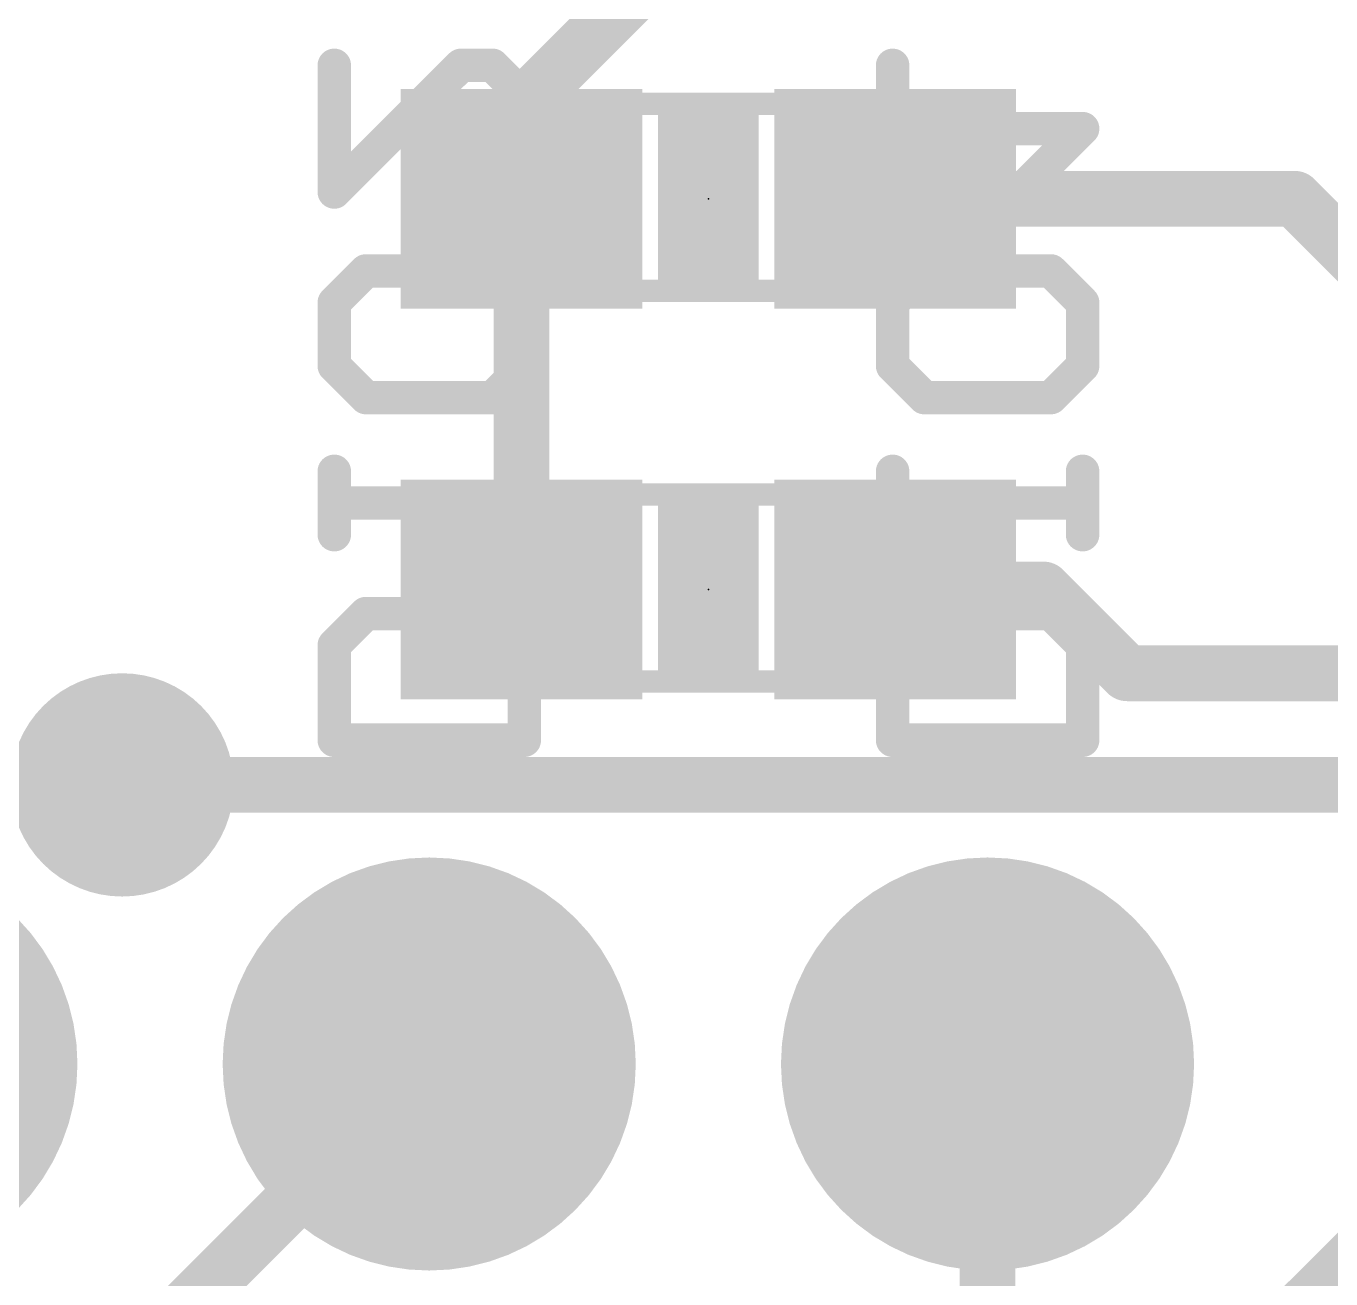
# Model space of a CAD drawing. Extents: x -33 to 74, y -11 to 28.
# Drawn here: x 23.57 to 29.5, y 5.5 to 11.2 of the extents above; entities that cross this region are included whole.
import ezdxf

# ---------------------------------------------------------------- set-up
doc = ezdxf.new("R2010")
doc.units = 0
for name, color, linetype in [('1', 12, 'CONTINUOUS'), ('16', 132, 'CONTINUOUS'), ('17', 110, 'CONTINUOUS'), ('18', 110, 'CONTINUOUS'), ('21', 41, 'CONTINUOUS'), ('22', 40, 'CONTINUOUS'), ('23', 53, 'CONTINUOUS'), ('51', 53, 'CONTINUOUS')]:
    doc.layers.add(name, color=color, linetype=linetype)

# ---------------------------------------------------------------- blocks, each defined once
blk = doc.blocks.new('RECT')
blk.add_solid([(-0.5, -0.5), (0.5, -0.5), (-0.5, 0.5), (0.5, 0.5)])
blk = doc.blocks.new('ROUNDP')
at = {"const_width": 0.5}
blk.add_lwpolyline([(0, -0.25, 1), (0, 0.25, 1), (0, -0.25)], format="xyb", dxfattribs=at)
blk = doc.blocks.new('ROUNDV')
at = {"const_width": 0.5}
blk.add_lwpolyline([(0, -0.25, 1), (0, 0.25, 1), (0, -0.25)], format="xyb", dxfattribs=at)

msp = doc.modelspace()

# ---------------------------------------------------------------- linework, layer by layer
at = {"layer": '1', "const_width": 0.254}
for points in [[(25.82, 10.834), (27.686, 12.7)], [(25.82, 10.414), (25.82, 10.834)], [(25.82, 10.414), (25.82, 8.636)], [(27.52, 10.414), (29.337, 10.414)], [(30.226, 9.525), (29.337, 10.414)], [(27.52, 8.636), (28.194, 8.636)], [(28.575, 8.255), (28.194, 8.636)], [(28.575, 8.255), (32.778, 8.255)], [(22.733, 7.747), (24.003, 7.747)], [(23.393, 4.47), (25.4, 6.477)], [(28.473, 4.47), (30.48, 6.477)]]:
    msp.add_lwpolyline(points, dxfattribs=at)
at = {"layer": '1', "const_width": 0.127}
for points in [[(25.8835, 10.834, 1), (25.7565, 10.834)], [(25.7751, 10.8789, 1), (25.8649, 10.7891)], [(25.8835, 10.414, 1), (25.7565, 10.414)], [(27.52, 10.4775, 1), (27.52, 10.3505)], [(29.3819, 10.4589, 1), (29.2921, 10.3691)], [(29.337, 10.3505, 1), (29.337, 10.4775)], [(25.7565, 10.414, 1), (25.8835, 10.414)], [(27.52, 8.6995, 1), (27.52, 8.5725)], [(28.2389, 8.6809, 1), (28.1491, 8.5911)], [(28.194, 8.5725, 1), (28.194, 8.6995)], [(25.7565, 8.636, 1), (25.8835, 8.636)], [(28.575, 8.3185, 1), (28.575, 8.1915)], [(28.5301, 8.2101, 1), (28.6199, 8.2999)], [(24.003, 7.6835, 1), (24.003, 7.8105)], [(25.4449, 6.4321, 1), (25.3551, 6.5219)]]:
    msp.add_lwpolyline(points, format="xyb", dxfattribs=at)
at = {"layer": '16', "const_width": 0.254}
for points in [[(24.003, 7.747), (33.528, 7.747)], [(27.94, 3.81), (27.94, 6.477)]]:
    msp.add_lwpolyline(points, dxfattribs=at)
at = {"layer": '16', "const_width": 0.127}
for points in [[(24.003, 7.8105, 1), (24.003, 7.6835)], [(28.0035, 6.477, 1), (27.8765, 6.477)]]:
    msp.add_lwpolyline(points, format="xyb", dxfattribs=at)
at = {"layer": '22', "const_width": 0.1524}
for points in [[(24.9682, 11.0211), (24.9682, 10.4449)], [(24.9682, 10.4449), (25.5444, 11.0211)], [(25.5444, 11.0211), (25.6885, 11.0211)], [(25.6885, 11.0211), (25.8325, 10.8771)], [(27.5082, 10.4449), (27.5082, 11.0211)], [(25.8325, 10.8771), (25.8325, 10.589)], [(28.3725, 10.733), (27.5082, 10.733)], [(28.0844, 10.4449), (28.3725, 10.733)], [(25.8325, 10.589), (25.6885, 10.4449)], [(24.9682, 9.9416), (25.1123, 10.0856)], [(25.1123, 10.0856), (25.6885, 10.0856)], [(25.6885, 10.0856), (25.8325, 9.9416)], [(27.5082, 9.9416), (27.6523, 10.0856)], [(27.6523, 10.0856), (28.2285, 10.0856)], [(28.2285, 10.0856), (28.3725, 9.9416)], [(24.9682, 9.6535), (24.9682, 9.9416)], [(25.8325, 9.9416), (25.8325, 9.6535)], [(27.5082, 9.6535), (27.5082, 9.9416)], [(28.3725, 9.9416), (28.3725, 9.6535)], [(25.1123, 9.5094), (24.9682, 9.6535)], [(25.8325, 9.6535), (25.6885, 9.5094)], [(27.6523, 9.5094), (27.5082, 9.6535)], [(28.3725, 9.6535), (28.2285, 9.5094)], [(25.6885, 9.5094), (25.1123, 9.5094)], [(28.2285, 9.5094), (27.6523, 9.5094)], [(24.9682, 8.8857), (24.9682, 9.1738)], [(25.8325, 8.8857), (25.8325, 9.1738)], [(27.5082, 8.8857), (27.5082, 9.1738)], [(28.3725, 8.8857), (28.3725, 9.1738)], [(24.9682, 9.0298), (25.8325, 9.0298)], [(27.5082, 9.0298), (28.3725, 9.0298)], [(24.9682, 8.3824), (25.1123, 8.5264)], [(25.1123, 8.5264), (25.6885, 8.5264)], [(25.6885, 8.5264), (25.8325, 8.3824)], [(27.5082, 8.3824), (27.6523, 8.5264)], [(27.6523, 8.5264), (28.2285, 8.5264)], [(28.2285, 8.5264), (28.3725, 8.3824)], [(24.9682, 7.9502), (24.9682, 8.3824)], [(25.8325, 8.3824), (25.8325, 7.9502)], [(27.5082, 7.9502), (27.5082, 8.3824)], [(28.3725, 8.3824), (28.3725, 7.9502)], [(25.8325, 7.9502), (24.9682, 7.9502)], [(28.3725, 7.9502), (27.5082, 7.9502)]]:
    msp.add_lwpolyline(points, dxfattribs=at)
at = {"layer": '22', "const_width": 0.0762}
for points in [[(25.0063, 11.0211, 1), (24.9301, 11.0211)], [(25.5444, 11.0592, 1), (25.5444, 10.983)], [(25.5714, 10.9942, 1), (25.5175, 11.0481)], [(25.7154, 11.0481, 1), (25.6615, 10.9942)], [(25.6885, 10.983, 1), (25.6885, 11.0592)], [(27.5463, 11.0211, 1), (27.4701, 11.0211)], [(25.8706, 10.8771, 1), (25.7944, 10.8771)], [(25.8056, 10.8501, 1), (25.8595, 10.904)], [(27.5082, 10.7711, 1), (27.5082, 10.6949)], [(28.3995, 10.7061, 1), (28.3456, 10.76)], [(28.3725, 10.6949, 1), (28.3725, 10.7711)], [(25.7944, 10.589, 1), (25.8706, 10.589)], [(25.8595, 10.562, 1), (25.8056, 10.6159)], [(24.9413, 10.4719, 1), (24.9951, 10.418)], [(25.6615, 10.4719, 1), (25.7154, 10.418)], [(28.0575, 10.4719, 1), (28.1114, 10.418)], [(24.9301, 10.4449, 1), (25.0063, 10.4449)], [(27.4701, 10.4449, 1), (27.5463, 10.4449)], [(25.1123, 10.1237, 1), (25.1123, 10.0475)], [(25.1392, 10.0587, 1), (25.0853, 10.1126)], [(25.7154, 10.1126, 1), (25.6615, 10.0587)], [(25.6885, 10.0475, 1), (25.6885, 10.1237)], [(27.6523, 10.1237, 1), (27.6523, 10.0475)], [(27.6792, 10.0587, 1), (27.6253, 10.1126)], [(28.2554, 10.1126, 1), (28.2015, 10.0587)], [(28.2285, 10.0475, 1), (28.2285, 10.1237)], [(25.0063, 9.9416, 1), (24.9301, 9.9416)], [(24.9413, 9.9685, 1), (24.9951, 9.9146)], [(25.8706, 9.9416, 1), (25.7944, 9.9416)], [(25.8056, 9.9146, 1), (25.8595, 9.9685)], [(27.5463, 9.9416, 1), (27.4701, 9.9416)], [(27.4813, 9.9685, 1), (27.5351, 9.9146)], [(28.4106, 9.9416, 1), (28.3344, 9.9416)], [(28.3456, 9.9146, 1), (28.3995, 9.9685)], [(24.9951, 9.6804, 1), (24.9413, 9.6265)], [(24.9301, 9.6535, 1), (25.0063, 9.6535)], [(25.7944, 9.6535, 1), (25.8706, 9.6535)], [(25.8595, 9.6265, 1), (25.8056, 9.6804)], [(27.5351, 9.6804, 1), (27.4813, 9.6265)], [(27.4701, 9.6535, 1), (27.5463, 9.6535)], [(28.3344, 9.6535, 1), (28.4106, 9.6535)], [(28.3995, 9.6265, 1), (28.3456, 9.6804)], [(25.1123, 9.5475, 1), (25.1123, 9.4713)], [(25.0853, 9.4825, 1), (25.1392, 9.5363)], [(25.6615, 9.5363, 1), (25.7154, 9.4825)], [(25.6885, 9.4713, 1), (25.6885, 9.5475)], [(27.6523, 9.5475, 1), (27.6523, 9.4713)], [(27.6253, 9.4825, 1), (27.6792, 9.5363)], [(28.2015, 9.5363, 1), (28.2554, 9.4825)], [(28.2285, 9.4713, 1), (28.2285, 9.5475)], [(25.0063, 9.1738, 1), (24.9301, 9.1738)], [(25.8706, 9.1738, 1), (25.7944, 9.1738)], [(27.5463, 9.1738, 1), (27.4701, 9.1738)], [(28.4106, 9.1738, 1), (28.3344, 9.1738)], [(24.9682, 9.0679, 1), (24.9682, 8.9917)], [(25.8325, 8.9917, 1), (25.8325, 9.0679)], [(27.5082, 9.0679, 1), (27.5082, 8.9917)], [(28.3725, 8.9917, 1), (28.3725, 9.0679)], [(24.9301, 8.8857, 1), (25.0063, 8.8857)], [(25.7944, 8.8857, 1), (25.8706, 8.8857)], [(27.4701, 8.8857, 1), (27.5463, 8.8857)], [(28.3344, 8.8857, 1), (28.4106, 8.8857)], [(25.1123, 8.5645, 1), (25.1123, 8.4883)], [(25.1392, 8.4995, 1), (25.0853, 8.5534)], [(25.7154, 8.5534, 1), (25.6615, 8.4995)], [(25.6885, 8.4883, 1), (25.6885, 8.5645)], [(27.6523, 8.5645, 1), (27.6523, 8.4883)], [(27.6792, 8.4995, 1), (27.6253, 8.5534)], [(28.2554, 8.5534, 1), (28.2015, 8.4995)], [(28.2285, 8.4883, 1), (28.2285, 8.5645)], [(25.0063, 8.3824, 1), (24.9301, 8.3824)], [(24.9413, 8.4093, 1), (24.9951, 8.3554)], [(25.8706, 8.3824, 1), (25.7944, 8.3824)], [(25.8056, 8.3554, 1), (25.8595, 8.4093)], [(27.5463, 8.3824, 1), (27.4701, 8.3824)], [(27.4813, 8.4093, 1), (27.5351, 8.3554)], [(28.4106, 8.3824, 1), (28.3344, 8.3824)], [(28.3456, 8.3554, 1), (28.3995, 8.4093)], [(24.9682, 7.9883, 1), (24.9682, 7.9121)], [(25.8325, 7.9121, 1), (25.8325, 7.9883)], [(27.5082, 7.9883, 1), (27.5082, 7.9121)], [(28.3725, 7.9121, 1), (28.3725, 7.9883)], [(24.9301, 7.9502, 1), (25.0063, 7.9502)], [(25.7944, 7.9502, 1), (25.8706, 7.9502)], [(27.4701, 7.9502, 1), (27.5463, 7.9502)], [(28.3344, 7.9502, 1), (28.4106, 7.9502)]]:
    msp.add_lwpolyline(points, format="xyb", dxfattribs=at)
at = {"layer": '23'}
for p in [(26.67, 10.414), (26.67, 8.636)]:
    msp.add_point(p, dxfattribs=at)
at = {"layer": '51', "const_width": 0.1016}
for points in [[(26.314, 10.846), (27.026, 10.846)], [(26.314, 9.995), (27.026, 9.995)], [(26.314, 9.068), (27.026, 9.068)], [(26.314, 8.217), (27.026, 8.217)]]:
    msp.add_lwpolyline(points, dxfattribs=at)
at = {"layer": '51', "const_width": 0.0508}
for points in [[(26.314, 10.8714, 1), (26.314, 10.8206)], [(27.026, 10.8206, 1), (27.026, 10.8714)], [(26.314, 10.0204, 1), (26.314, 9.9696)], [(27.026, 9.9696, 1), (27.026, 10.0204)], [(26.314, 9.0934, 1), (26.314, 9.0426)], [(27.026, 9.0426, 1), (27.026, 9.0934)], [(26.314, 8.2424, 1), (26.314, 8.1916)], [(27.026, 8.1916, 1), (27.026, 8.2424)]]:
    msp.add_lwpolyline(points, format="xyb", dxfattribs=at)

# ---------------------------------------------------------------- block references
at = {"layer": '1', "xscale": 1.1}
for p in [(25.82, 10.414), (27.52, 10.414), (25.82, 8.636), (27.52, 8.636)]:
    msp.add_blockref('RECT', p, dxfattribs=at)
at = {"layer": '17', "xscale": 1.8796, "yscale": 1.8796, "rotation": 270}
for p in [(22.86, 6.477), (22.86, 6.477), (25.4, 6.477), (25.4, 6.477), (27.94, 6.477), (27.94, 6.477)]:
    msp.add_blockref('ROUNDP', p, dxfattribs=at)
at = {"layer": '18', "xscale": 1.016, "yscale": 1.016}
msp.add_blockref('ROUNDV', (24.003, 7.747), dxfattribs=at)
msp.add_blockref('ROUNDV', (24.003, 7.747), dxfattribs=at)
at = {"layer": '21', "xscale": 0.4572, "yscale": 0.762}
for p in [(26.67, 10.414), (26.67, 8.636)]:
    msp.add_blockref('RECT', p, dxfattribs=at)
at = {"layer": '51', "xscale": 0.5001, "yscale": 0.95}
for p in [(26.0819, 10.4191), (27.2503, 10.4191), (26.0819, 8.6411), (27.2503, 8.6411)]:
    msp.add_blockref('RECT', p, dxfattribs=at)
at = {"layer": '51', "xscale": 0.508, "yscale": 0.508, "rotation": 180}
for p in [(25.4, 6.477), (27.94, 6.477)]:
    msp.add_blockref('RECT', p, dxfattribs=at)

doc.saveas('drawing.dxf')
